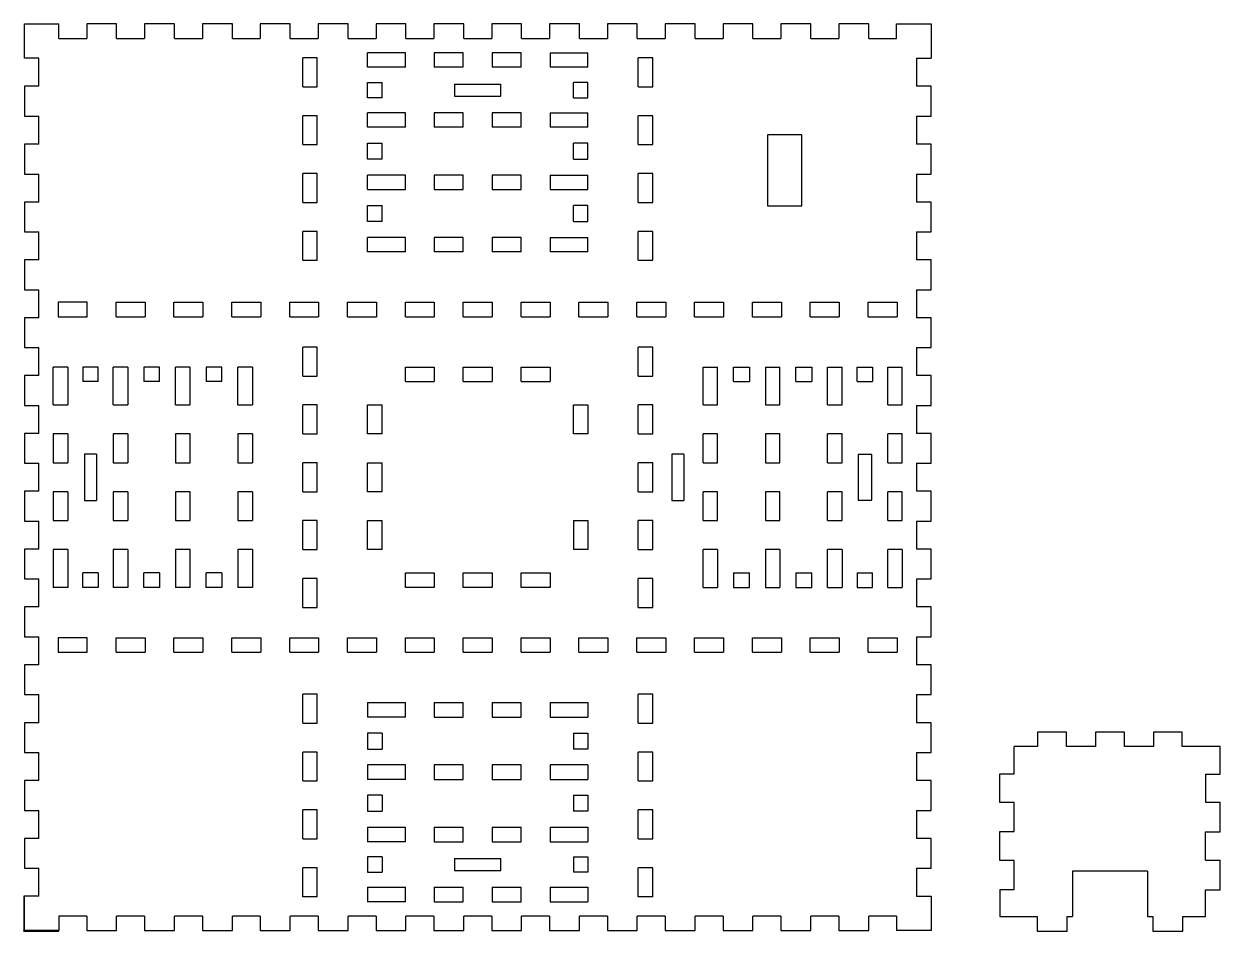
# Model space of a CAD drawing. Header units: millimetres. Extents: x -201 to 2280, y -214 to 290.
# Drawn here: x 748.9 to 1011.5, y -0.1 to 199 of the extents above; entities that cross this region are included whole.
import ezdxf

# ---------------------------------------------------------------- set-up
doc = ezdxf.new("R2010")
doc.units = ezdxf.units.MM

msp = doc.modelspace()

# ---------------------------------------------------------------- linework, layer by layer
for p, q in [((748.97, 191.5), (748.97, 199.05)), ((748.97, 199.05), (756.53, 199.05)), ((756.53, 195.87), (756.53, 199.05)), ((769.23, 199.05), (762.67, 199.05)), ((762.67, 199.05), (762.67, 195.87)), ((769.23, 195.87), (769.23, 199.05)), ((781.93, 199.05), (775.37, 199.05)), ((775.37, 199.05), (775.37, 195.87)), ((781.93, 195.87), (781.93, 199.05)), ((794.63, 199.05), (788.07, 199.05)), ((788.07, 199.05), (788.07, 195.87)), ((794.63, 195.87), (794.63, 199.05)), ((807.33, 199.05), (800.77, 199.05)), ((800.77, 199.05), (800.77, 195.87)), ((807.33, 195.87), (807.33, 199.05)), ((820.03, 199.05), (813.47, 199.05)), ((813.47, 199.05), (813.47, 195.87)), ((820.03, 195.87), (820.03, 199.05)), ((832.73, 199.05), (826.17, 199.05)), ((826.17, 199.05), (826.17, 195.87)), ((832.73, 195.87), (832.73, 199.05)), ((845.43, 199.05), (838.87, 199.05)), ((838.87, 199.05), (838.87, 195.87)), ((845.43, 195.87), (845.43, 199.05)), ((858.13, 199.05), (851.57, 199.05)), ((851.57, 199.05), (851.57, 195.87)), ((858.13, 195.87), (858.13, 199.05)), ((870.83, 199.05), (864.27, 199.05)), ((864.27, 199.05), (864.27, 195.87)), ((870.83, 195.87), (870.83, 199.05)), ((883.53, 199.05), (876.97, 199.05)), ((876.97, 199.05), (876.97, 195.87)), ((883.53, 195.87), (883.53, 199.05)), ((896.23, 199.05), (889.67, 199.05)), ((889.67, 199.05), (889.67, 195.87)), ((896.23, 195.87), (896.23, 199.05)), ((908.93, 199.05), (902.37, 199.05)), ((902.37, 199.05), (902.37, 195.87)), ((908.93, 195.87), (908.93, 199.05)), ((921.63, 199.05), (915.07, 199.05)), ((915.07, 199.05), (915.07, 195.87)), ((921.63, 195.87), (921.63, 199.05)), ((934.33, 199.05), (927.77, 199.05)), ((927.77, 199.05), (927.77, 195.87)), ((934.33, 195.87), (934.33, 199.05)), ((940.47, 195.87), (940.47, 199.05)), ((940.47, 199.05), (948.02, 199.05)), ((948.02, 199.05), (948.02, 191.5)), ((756.53, 195.87), (762.67, 195.87)), ((769.23, 195.87), (775.37, 195.87)), ((781.93, 195.87), (788.07, 195.87)), ((794.63, 195.87), (800.77, 195.87)), ((807.33, 195.87), (813.47, 195.87)), ((820.03, 195.87), (826.17, 195.87)), ((832.73, 195.87), (838.87, 195.87)), ((845.43, 195.87), (851.57, 195.87)), ((858.13, 195.87), (864.27, 195.87)), ((870.83, 195.87), (876.97, 195.87)), ((883.53, 195.87), (889.67, 195.87)), ((896.23, 195.87), (902.37, 195.87)), ((908.93, 195.87), (915.07, 195.87)), ((921.63, 195.87), (927.77, 195.87)), ((934.33, 195.87), (940.47, 195.87)), ((832.62, 192.7), (824.32, 192.7)), ((824.32, 189.52), (824.32, 192.7)), ((832.62, 189.52), (832.62, 192.7)), ((845.32, 192.7), (838.97, 192.7)), ((838.97, 192.7), (838.97, 189.52)), ((845.32, 189.52), (845.32, 192.7)), ((858.02, 192.7), (851.67, 192.7)), ((851.67, 192.7), (851.67, 189.52)), ((858.02, 189.52), (858.02, 192.7)), ((864.37, 192.7), (864.37, 189.52)), ((864.37, 192.7), (872.67, 192.7)), ((872.67, 189.52), (872.67, 192.7)), ((752.15, 191.5), (748.97, 191.5)), ((752.15, 185.35), (752.15, 191.5)), ((813.26, 191.6), (810.09, 191.6)), ((810.09, 185.25), (810.09, 191.6)), ((813.26, 185.25), (813.26, 191.6)), ((832.62, 189.52), (824.32, 189.52)), ((845.32, 189.52), (838.97, 189.52)), ((858.02, 189.52), (851.67, 189.52)), ((872.67, 189.52), (864.37, 189.52)), ((886.91, 191.6), (883.74, 191.6)), ((883.74, 185.25), (883.74, 191.6)), ((886.91, 185.25), (886.91, 191.6)), ((944.85, 191.5), (944.85, 185.35)), ((944.85, 191.5), (948.02, 191.5)), ((752.15, 185.35), (748.97, 185.35)), ((748.97, 185.35), (748.97, 178.8)), ((810.09, 185.25), (813.26, 185.25)), ((824.32, 182.86), (824.32, 186.19)), ((824.32, 186.19), (827.5, 186.19)), ((827.5, 182.86), (827.5, 186.19)), ((843.4, 185.82), (843.4, 183.22)), ((843.4, 185.82), (853.6, 185.82)), ((853.6, 183.22), (853.6, 185.82)), ((872.67, 186.19), (869.5, 186.19)), ((869.5, 182.86), (869.5, 186.19)), ((872.67, 182.86), (872.67, 186.19)), ((883.74, 185.25), (886.91, 185.25)), ((948.02, 185.35), (944.85, 185.35)), ((948.02, 178.8), (948.02, 185.35)), ((827.5, 182.86), (824.32, 182.86)), ((843.4, 183.22), (853.6, 183.22)), ((869.5, 182.86), (872.67, 182.86)), ((748.97, 178.8), (752.15, 178.8)), ((752.15, 172.65), (752.15, 178.8)), ((813.26, 178.9), (810.09, 178.9)), ((810.09, 172.55), (810.09, 178.9)), ((813.26, 172.55), (813.26, 178.9)), ((832.62, 179.52), (824.32, 179.52)), ((824.32, 176.35), (824.32, 179.52)), ((832.62, 176.35), (832.62, 179.52)), ((845.32, 179.52), (838.97, 179.52)), ((838.97, 179.52), (838.97, 176.35)), ((845.32, 176.35), (845.32, 179.52)), ((858.02, 179.52), (851.67, 179.52)), ((851.67, 179.52), (851.67, 176.35)), ((858.02, 176.35), (858.02, 179.52)), ((864.37, 179.52), (864.37, 176.35)), ((864.37, 179.52), (872.67, 179.52)), ((872.67, 176.35), (872.67, 179.52)), ((886.91, 178.9), (883.74, 178.9)), ((883.74, 172.55), (883.74, 178.9)), ((886.91, 172.55), (886.91, 178.9)), ((944.85, 178.8), (944.85, 172.65)), ((944.85, 178.8), (948.02, 178.8)), ((832.62, 176.35), (824.32, 176.35)), ((845.32, 176.35), (838.97, 176.35)), ((858.02, 176.35), (851.67, 176.35)), ((872.67, 176.35), (864.37, 176.35)), ((919.63, 174.71), (912.13, 174.71)), ((912.13, 174.71), (912.13, 159.11)), ((919.63, 159.11), (919.63, 174.71)), ((752.15, 172.65), (748.97, 172.65)), ((748.97, 172.65), (748.97, 166.1)), ((810.09, 172.55), (813.26, 172.55)), ((824.32, 169.35), (824.32, 172.85)), ((824.32, 172.85), (827.5, 172.85)), ((827.5, 169.35), (827.5, 172.85)), ((872.67, 172.85), (869.5, 172.85)), ((869.5, 169.35), (869.5, 172.85)), ((872.67, 169.35), (872.67, 172.85)), ((883.74, 172.55), (886.91, 172.55)), ((948.02, 172.65), (944.85, 172.65)), ((948.02, 166.1), (948.02, 172.65)), ((827.5, 169.35), (824.32, 169.35)), ((869.5, 169.35), (872.67, 169.35)), ((748.97, 166.1), (752.15, 166.1)), ((752.15, 159.95), (752.15, 166.1)), ((813.26, 166.2), (810.09, 166.2)), ((810.09, 159.85), (810.09, 166.2)), ((813.26, 159.85), (813.26, 166.2)), ((832.62, 165.85), (824.32, 165.85)), ((824.32, 162.67), (824.32, 165.85)), ((832.62, 162.67), (832.62, 165.85)), ((845.32, 165.85), (838.97, 165.85)), ((838.97, 165.85), (838.97, 162.67)), ((845.32, 162.67), (845.32, 165.85)), ((858.02, 165.85), (851.67, 165.85)), ((851.67, 165.85), (851.67, 162.67)), ((858.02, 162.67), (858.02, 165.85)), ((864.37, 165.85), (864.37, 162.67)), ((864.37, 165.85), (872.67, 165.85)), ((872.67, 162.67), (872.67, 165.85)), ((886.91, 166.2), (883.74, 166.2)), ((883.74, 159.85), (883.74, 166.2)), ((886.91, 159.85), (886.91, 166.2)), ((944.85, 166.1), (944.85, 159.95)), ((944.85, 166.1), (948.02, 166.1)), ((824.32, 162.67), (832.62, 162.67)), ((838.97, 162.67), (845.32, 162.67)), ((851.67, 162.67), (858.02, 162.67)), ((864.37, 162.67), (872.67, 162.67)), ((752.15, 159.95), (748.97, 159.95)), ((748.97, 159.95), (748.97, 153.4)), ((810.09, 159.85), (813.26, 159.85)), ((824.32, 155.67), (824.32, 159.17)), ((824.32, 159.17), (827.5, 159.17)), ((827.5, 155.67), (827.5, 159.17)), ((872.67, 159.17), (869.5, 159.17)), ((869.5, 155.67), (869.5, 159.17)), ((872.67, 155.67), (872.67, 159.17)), ((883.74, 159.85), (886.91, 159.85)), ((912.13, 159.11), (919.63, 159.11)), ((948.02, 159.95), (944.85, 159.95)), ((948.02, 153.4), (948.02, 159.95)), ((827.5, 155.67), (824.32, 155.67)), ((869.5, 155.67), (872.67, 155.67)), ((748.97, 153.4), (752.15, 153.4)), ((752.15, 147.25), (752.15, 153.4)), ((813.26, 153.5), (810.09, 153.5)), ((810.09, 147.15), (810.09, 153.5)), ((813.26, 147.15), (813.26, 153.5)), ((886.91, 153.5), (883.74, 153.5)), ((883.74, 147.15), (883.74, 153.5)), ((886.91, 147.15), (886.91, 153.5)), ((944.85, 153.4), (944.85, 147.25)), ((944.85, 153.4), (948.02, 153.4)), ((832.62, 152.17), (824.32, 152.17)), ((824.32, 149), (824.32, 152.17)), ((832.62, 149), (832.62, 152.17)), ((845.32, 152.17), (838.97, 152.17)), ((838.97, 152.17), (838.97, 149)), ((845.32, 149), (845.32, 152.17)), ((858.02, 152.17), (851.67, 152.17)), ((851.67, 152.17), (851.67, 149)), ((858.02, 149), (858.02, 152.17)), ((864.37, 152.17), (864.37, 149)), ((864.37, 152.17), (872.67, 152.17)), ((872.67, 149), (872.67, 152.17)), ((752.15, 147.25), (748.97, 147.25)), ((748.97, 147.25), (748.97, 140.7)), ((810.09, 147.15), (813.26, 147.15)), ((832.62, 149), (824.32, 149)), ((845.32, 149), (838.97, 149)), ((858.02, 149), (851.67, 149)), ((872.67, 149), (864.37, 149)), ((883.74, 147.15), (886.91, 147.15)), ((948.02, 147.25), (944.85, 147.25)), ((948.02, 140.7), (948.02, 147.25)), ((748.97, 140.7), (752.15, 140.7)), ((752.15, 134.55), (752.15, 140.7)), ((944.85, 140.7), (944.85, 134.55)), ((944.85, 140.7), (948.02, 140.7)), ((762.77, 137.94), (756.42, 137.94)), ((756.42, 137.94), (756.42, 134.76)), ((762.77, 134.76), (762.77, 137.94)), ((769.12, 134.76), (769.12, 137.94)), ((769.12, 137.94), (775.47, 137.94)), ((775.47, 137.94), (775.47, 134.76)), ((781.82, 134.76), (781.82, 137.94)), ((781.82, 137.94), (788.17, 137.94)), ((788.17, 137.94), (788.17, 134.76)), ((794.52, 134.76), (794.52, 137.94)), ((794.52, 137.94), (800.87, 137.94)), ((800.87, 137.94), (800.87, 134.76)), ((807.22, 134.76), (807.22, 137.94)), ((807.22, 137.94), (813.57, 137.94)), ((813.57, 137.94), (813.57, 134.76)), ((819.92, 134.76), (819.92, 137.94)), ((819.92, 137.94), (826.27, 137.94)), ((826.27, 137.94), (826.27, 134.76)), ((832.62, 134.76), (832.62, 137.94)), ((832.62, 137.94), (838.97, 137.94)), ((838.97, 137.94), (838.97, 134.76)), ((845.32, 134.76), (845.32, 137.94)), ((845.32, 137.94), (851.67, 137.94)), ((851.67, 137.94), (851.67, 134.76)), ((858.02, 134.76), (858.02, 137.94)), ((858.02, 137.94), (864.37, 137.94)), ((864.37, 137.94), (864.37, 134.76)), ((870.72, 134.76), (870.72, 137.94)), ((870.72, 137.94), (877.07, 137.94)), ((877.07, 137.94), (877.07, 134.76)), ((883.42, 134.76), (883.42, 137.94)), ((883.42, 137.94), (889.77, 137.94)), ((889.77, 137.94), (889.77, 134.76)), ((896.12, 134.76), (896.12, 137.94)), ((896.12, 137.94), (902.47, 137.94)), ((902.47, 137.94), (902.47, 134.76)), ((908.82, 134.76), (908.82, 137.94)), ((908.82, 137.94), (915.17, 137.94)), ((915.17, 137.94), (915.17, 134.76)), ((921.52, 134.76), (921.52, 137.94)), ((921.52, 137.94), (927.87, 137.94)), ((927.87, 137.94), (927.87, 134.76)), ((934.22, 134.76), (934.22, 137.94)), ((934.22, 137.94), (940.57, 137.94)), ((940.57, 137.94), (940.57, 134.76)), ((752.15, 134.55), (748.97, 134.55)), ((748.97, 134.55), (748.97, 128)), ((756.42, 134.76), (762.77, 134.76)), ((769.12, 134.76), (775.47, 134.76)), ((781.82, 134.76), (788.17, 134.76)), ((794.52, 134.76), (800.87, 134.76)), ((807.22, 134.76), (813.57, 134.76)), ((819.92, 134.76), (826.27, 134.76)), ((832.62, 134.76), (838.97, 134.76)), ((845.32, 134.76), (851.67, 134.76)), ((858.02, 134.76), (864.37, 134.76)), ((870.72, 134.76), (877.07, 134.76)), ((883.42, 134.76), (889.77, 134.76)), ((896.12, 134.76), (902.47, 134.76)), ((908.82, 134.76), (915.17, 134.76)), ((921.52, 134.76), (927.87, 134.76)), ((934.22, 134.76), (940.57, 134.76)), ((948.02, 134.55), (944.85, 134.55)), ((948.02, 128), (948.02, 134.55)), ((748.97, 128), (752.15, 128)), ((752.15, 121.85), (752.15, 128)), ((813.26, 128.1), (810.09, 128.1)), ((810.09, 121.75), (810.09, 128.1)), ((813.26, 121.75), (813.26, 128.1)), ((886.91, 128.1), (883.74, 128.1)), ((883.74, 121.75), (883.74, 128.1)), ((886.91, 121.75), (886.91, 128.1)), ((944.85, 128), (944.85, 121.85)), ((944.85, 128), (948.02, 128)), ((755.32, 115.4), (755.32, 123.7)), ((758.5, 123.7), (755.32, 123.7)), ((758.5, 123.7), (758.5, 115.4)), ((765.17, 123.7), (761.83, 123.7)), ((761.83, 123.7), (761.83, 120.52)), ((765.17, 120.52), (765.17, 123.7)), ((768.5, 115.4), (768.5, 123.7)), ((771.67, 123.7), (768.5, 123.7)), ((771.67, 123.7), (771.67, 115.4)), ((778.67, 123.7), (775.17, 123.7)), ((775.17, 123.7), (775.17, 120.52)), ((778.67, 120.52), (778.67, 123.7)), ((782.17, 115.4), (782.17, 123.7)), ((785.35, 123.7), (782.17, 123.7)), ((785.35, 115.4), (785.35, 123.7)), ((792.35, 123.7), (788.85, 123.7)), ((788.85, 123.7), (788.85, 120.52)), ((792.35, 120.52), (792.35, 123.7)), ((795.85, 115.4), (795.85, 123.7)), ((799.02, 123.7), (795.85, 123.7)), ((799.02, 123.7), (799.02, 115.4)), ((832.62, 120.52), (832.62, 123.7)), ((832.62, 123.7), (838.97, 123.7)), ((838.97, 123.7), (838.97, 120.52)), ((845.32, 120.52), (845.32, 123.7)), ((845.32, 123.7), (851.67, 123.7)), ((851.67, 123.7), (851.67, 120.52)), ((858.02, 120.52), (858.02, 123.7)), ((858.02, 123.7), (864.37, 123.7)), ((864.37, 123.7), (864.37, 120.52)), ((897.97, 115.4), (897.97, 123.7)), ((897.97, 123.7), (901.15, 123.7)), ((901.15, 115.4), (901.15, 123.7)), ((904.65, 120.52), (904.65, 123.7)), ((904.65, 123.7), (908.15, 123.7)), ((908.15, 123.7), (908.15, 120.52)), ((911.65, 123.7), (911.65, 115.4)), ((911.65, 123.7), (914.82, 123.7)), ((914.82, 115.4), (914.82, 123.7)), ((918.32, 120.52), (918.32, 123.7)), ((918.32, 123.7), (921.82, 123.7)), ((921.82, 123.7), (921.82, 120.52)), ((925.32, 115.4), (925.32, 123.7)), ((925.32, 123.7), (928.5, 123.7)), ((928.5, 115.4), (928.5, 123.7)), ((931.83, 120.52), (931.83, 123.7)), ((931.83, 123.7), (935.17, 123.7)), ((935.17, 123.7), (935.17, 120.52)), ((938.5, 115.4), (938.5, 123.7)), ((938.5, 123.7), (941.67, 123.7)), ((941.67, 115.4), (941.67, 123.7)), ((752.15, 121.85), (748.97, 121.85)), ((748.97, 121.85), (748.97, 115.3)), ((810.09, 121.75), (813.26, 121.75)), ((883.74, 121.75), (886.91, 121.75)), ((948.02, 121.85), (944.85, 121.85)), ((948.02, 115.3), (948.02, 121.85)), ((765.17, 120.52), (761.83, 120.52)), ((778.67, 120.52), (775.17, 120.52)), ((792.35, 120.52), (788.85, 120.52)), ((832.62, 120.52), (838.97, 120.52)), ((845.32, 120.52), (851.67, 120.52)), ((858.02, 120.52), (864.37, 120.52)), ((904.65, 120.52), (908.15, 120.52)), ((918.32, 120.52), (921.82, 120.52)), ((931.83, 120.52), (935.17, 120.52)), ((748.97, 115.3), (752.15, 115.3)), ((752.15, 109.15), (752.15, 115.3)), ((755.32, 115.4), (758.5, 115.4)), ((768.5, 115.4), (771.67, 115.4)), ((782.17, 115.4), (785.35, 115.4)), ((795.85, 115.4), (799.02, 115.4)), ((813.26, 115.4), (810.09, 115.4)), ((810.09, 109.05), (810.09, 115.4)), ((813.26, 109.05), (813.26, 115.4)), ((824.32, 109.05), (824.32, 115.4)), ((824.32, 115.4), (827.5, 115.4)), ((827.5, 109.05), (827.5, 115.4)), ((869.5, 115.4), (872.67, 115.4)), ((869.5, 109.05), (869.5, 115.4)), ((872.67, 115.4), (872.67, 109.05)), ((886.91, 115.4), (883.74, 115.4)), ((883.74, 109.05), (883.74, 115.4)), ((886.91, 109.05), (886.91, 115.4)), ((897.97, 115.4), (901.15, 115.4)), ((911.65, 115.4), (914.82, 115.4)), ((925.32, 115.4), (928.5, 115.4)), ((938.5, 115.4), (941.67, 115.4)), ((944.85, 115.3), (944.85, 109.15)), ((944.85, 115.3), (948.02, 115.3)), ((752.15, 109.15), (748.97, 109.15)), ((748.97, 109.15), (748.97, 102.6)), ((758.5, 109.05), (755.32, 109.05)), ((755.32, 109.05), (755.32, 102.7)), ((758.5, 109.05), (758.5, 102.7)), ((771.67, 109.05), (768.5, 109.05)), ((768.5, 109.05), (768.5, 102.7)), ((771.67, 109.05), (771.67, 102.7)), ((785.35, 109.05), (782.17, 109.05)), ((782.17, 109.05), (782.17, 102.7)), ((785.35, 102.7), (785.35, 109.05)), ((799.02, 109.05), (795.85, 109.05)), ((795.85, 109.05), (795.85, 102.7)), ((799.02, 109.05), (799.02, 102.7)), ((810.09, 109.05), (813.26, 109.05)), ((827.5, 109.05), (824.32, 109.05)), ((872.67, 109.05), (869.5, 109.05)), ((883.74, 109.05), (886.91, 109.05)), ((901.15, 109.05), (897.97, 109.05)), ((897.97, 102.7), (897.97, 109.05)), ((901.15, 102.7), (901.15, 109.05)), ((914.82, 109.05), (911.65, 109.05)), ((911.65, 109.05), (911.65, 102.7)), ((914.82, 102.7), (914.82, 109.05)), ((928.5, 109.05), (925.32, 109.05)), ((925.32, 102.7), (925.32, 109.05)), ((928.5, 102.7), (928.5, 109.05)), ((941.67, 109.05), (938.5, 109.05)), ((938.5, 102.7), (938.5, 109.05)), ((941.67, 102.7), (941.67, 109.05)), ((948.02, 109.15), (944.85, 109.15)), ((948.02, 102.6), (948.02, 109.15)), ((748.97, 102.6), (752.15, 102.6)), ((752.15, 96.45), (752.15, 102.6)), ((755.32, 102.7), (758.5, 102.7)), ((764.8, 104.62), (762.2, 104.62)), ((762.2, 104.62), (762.2, 94.42)), ((764.8, 104.62), (764.8, 94.42)), ((768.5, 102.7), (771.67, 102.7)), ((782.17, 102.7), (785.35, 102.7)), ((795.85, 102.7), (799.02, 102.7)), ((813.26, 102.7), (810.09, 102.7)), ((810.09, 96.35), (810.09, 102.7)), ((813.26, 96.35), (813.26, 102.7)), ((824.32, 96.35), (824.32, 102.7)), ((824.32, 102.7), (827.5, 102.7)), ((827.5, 96.35), (827.5, 102.7)), ((886.91, 102.7), (883.74, 102.7)), ((883.74, 96.35), (883.74, 102.7)), ((886.91, 96.35), (886.91, 102.7)), ((893.74, 104.62), (891.14, 104.62)), ((891.14, 104.62), (891.14, 94.42)), ((893.74, 104.62), (893.74, 94.42)), ((897.97, 102.7), (901.15, 102.7)), ((911.65, 102.7), (914.82, 102.7)), ((925.32, 102.7), (928.5, 102.7)), ((935, 104.52), (932, 104.52)), ((932, 104.52), (932, 94.52)), ((935, 94.52), (935, 104.52)), ((938.5, 102.7), (941.67, 102.7)), ((944.85, 102.6), (944.85, 96.45)), ((944.85, 102.6), (948.02, 102.6)), ((752.15, 96.45), (748.97, 96.45)), ((748.97, 96.45), (748.97, 89.9)), ((758.5, 96.35), (755.32, 96.35)), ((755.32, 96.35), (755.32, 90)), ((758.5, 96.35), (758.5, 90)), ((771.67, 96.35), (768.5, 96.35)), ((768.5, 96.35), (768.5, 90)), ((771.67, 96.35), (771.67, 90)), ((785.35, 96.35), (782.17, 96.35)), ((782.17, 96.35), (782.17, 90)), ((785.35, 90), (785.35, 96.35)), ((799.02, 96.35), (795.85, 96.35)), ((795.85, 96.35), (795.85, 90)), ((799.02, 96.35), (799.02, 90)), ((810.09, 96.35), (813.26, 96.35)), ((827.5, 96.35), (824.32, 96.35)), ((883.74, 96.35), (886.91, 96.35)), ((901.15, 96.35), (897.97, 96.35)), ((897.97, 90), (897.97, 96.35)), ((901.15, 90), (901.15, 96.35)), ((914.82, 96.35), (911.65, 96.35)), ((911.65, 96.35), (911.65, 90)), ((914.82, 90), (914.82, 96.35)), ((928.5, 96.35), (925.32, 96.35)), ((925.32, 90), (925.32, 96.35)), ((928.5, 90), (928.5, 96.35)), ((941.67, 96.35), (938.5, 96.35)), ((938.5, 90), (938.5, 96.35)), ((941.67, 90), (941.67, 96.35)), ((948.02, 96.45), (944.85, 96.45)), ((948.02, 89.9), (948.02, 96.45)), ((762.2, 94.42), (764.8, 94.42)), ((891.14, 94.42), (893.74, 94.42)), ((932, 94.52), (935, 94.52)), ((748.97, 89.9), (752.15, 89.9)), ((752.15, 83.75), (752.15, 89.9)), ((755.32, 90), (758.5, 90)), ((768.5, 90), (771.67, 90)), ((782.17, 90), (785.35, 90)), ((795.85, 90), (799.02, 90)), ((813.26, 90), (810.09, 90)), ((810.09, 83.65), (810.09, 90)), ((813.26, 83.65), (813.26, 90)), ((824.32, 83.65), (824.32, 90)), ((824.32, 90), (827.5, 90)), ((827.5, 83.65), (827.5, 90)), ((869.5, 90), (872.67, 90)), ((869.5, 90), (869.5, 83.65)), ((872.67, 90), (872.67, 83.65)), ((886.91, 90), (883.74, 90)), ((883.74, 83.65), (883.74, 90)), ((886.91, 83.65), (886.91, 90)), ((897.97, 90), (901.15, 90)), ((911.65, 90), (914.82, 90)), ((925.32, 90), (928.5, 90)), ((938.5, 90), (941.67, 90)), ((944.85, 89.9), (944.85, 83.75)), ((944.85, 89.9), (948.02, 89.9)), ((752.15, 83.75), (748.97, 83.75)), ((748.97, 83.75), (748.97, 77.2)), ((758.5, 83.65), (755.32, 83.65)), ((755.32, 83.65), (755.32, 75.35)), ((758.5, 83.65), (758.5, 75.35)), ((771.67, 83.65), (768.5, 83.65)), ((768.5, 83.65), (768.5, 75.35)), ((771.67, 83.65), (771.67, 75.35)), ((785.35, 83.65), (782.17, 83.65)), ((782.17, 83.65), (782.17, 75.35)), ((785.35, 75.35), (785.35, 83.65)), ((799.02, 83.65), (795.85, 83.65)), ((795.85, 83.65), (795.85, 75.35)), ((799.02, 83.65), (799.02, 75.35)), ((810.09, 83.65), (813.26, 83.65)), ((827.5, 83.65), (824.32, 83.65)), ((872.67, 83.65), (869.5, 83.65)), ((883.74, 83.65), (886.91, 83.65)), ((901.15, 83.65), (897.97, 83.65)), ((897.97, 75.35), (897.97, 83.65)), ((901.15, 83.65), (901.15, 75.35)), ((914.82, 83.65), (911.65, 83.65)), ((911.65, 83.65), (911.65, 75.35)), ((914.82, 83.65), (914.82, 75.35)), ((928.5, 83.65), (925.32, 83.65)), ((925.32, 75.35), (925.32, 83.65)), ((928.5, 83.65), (928.5, 75.35)), ((941.67, 83.65), (938.5, 83.65)), ((938.5, 75.35), (938.5, 83.65)), ((941.67, 83.65), (941.67, 75.35)), ((948.02, 83.75), (944.85, 83.75)), ((948.02, 77.2), (948.02, 83.75)), ((748.97, 77.2), (752.15, 77.2)), ((752.15, 71.05), (752.15, 77.2)), ((761.83, 75.35), (761.83, 78.52)), ((765.17, 78.52), (761.83, 78.52)), ((765.17, 78.52), (765.17, 75.35)), ((775.17, 75.35), (775.17, 78.52)), ((778.67, 78.52), (775.17, 78.52)), ((778.67, 78.52), (778.67, 75.35)), ((788.85, 75.35), (788.85, 78.52)), ((792.35, 78.52), (788.85, 78.52)), ((792.35, 78.52), (792.35, 75.35)), ((813.26, 77.3), (810.09, 77.3)), ((810.09, 70.95), (810.09, 77.3)), ((813.26, 70.95), (813.26, 77.3)), ((832.62, 75.35), (832.62, 78.52)), ((832.62, 78.52), (838.97, 78.52)), ((838.97, 78.52), (838.97, 75.35)), ((845.32, 75.35), (845.32, 78.52)), ((845.32, 78.52), (851.67, 78.52)), ((851.67, 78.52), (851.67, 75.35)), ((858.02, 75.35), (858.02, 78.52)), ((858.02, 78.52), (864.37, 78.52)), ((864.37, 78.52), (864.37, 75.35)), ((886.91, 77.3), (883.74, 77.3)), ((883.74, 70.95), (883.74, 77.3)), ((886.91, 70.95), (886.91, 77.3)), ((904.65, 78.52), (904.65, 75.35)), ((904.65, 78.52), (908.15, 78.52)), ((908.15, 75.35), (908.15, 78.52)), ((918.32, 78.52), (918.32, 75.35)), ((918.32, 78.52), (921.82, 78.52)), ((921.82, 75.35), (921.82, 78.52)), ((931.83, 78.52), (931.83, 75.35)), ((931.83, 78.52), (935.17, 78.52)), ((935.17, 75.35), (935.17, 78.52)), ((944.85, 77.2), (944.85, 71.05)), ((944.85, 77.2), (948.02, 77.2)), ((758.5, 75.35), (755.32, 75.35)), ((765.17, 75.35), (761.83, 75.35)), ((771.67, 75.35), (768.5, 75.35)), ((778.67, 75.35), (775.17, 75.35)), ((785.35, 75.35), (782.17, 75.35)), ((792.35, 75.35), (788.85, 75.35)), ((799.02, 75.35), (795.85, 75.35)), ((838.97, 75.35), (832.62, 75.35)), ((851.67, 75.35), (845.32, 75.35)), ((864.37, 75.35), (858.02, 75.35)), ((897.97, 75.35), (901.15, 75.35)), ((904.65, 75.35), (908.15, 75.35)), ((911.65, 75.35), (914.82, 75.35)), ((918.32, 75.35), (921.82, 75.35)), ((925.32, 75.35), (928.5, 75.35)), ((931.83, 75.35), (935.17, 75.35)), ((938.5, 75.35), (941.67, 75.35)), ((752.15, 71.05), (748.97, 71.05)), ((748.97, 71.05), (748.97, 64.5)), ((810.09, 70.95), (813.26, 70.95)), ((883.74, 70.95), (886.91, 70.95)), ((948.02, 71.05), (944.85, 71.05)), ((948.02, 64.5), (948.02, 71.05)), ((748.97, 64.5), (752.15, 64.5)), ((752.15, 58.35), (752.15, 64.5)), ((762.77, 64.29), (756.42, 64.29)), ((756.42, 64.29), (756.42, 61.11)), ((762.77, 61.11), (762.77, 64.29)), ((769.12, 61.11), (769.12, 64.29)), ((769.12, 64.29), (775.47, 64.29)), ((775.47, 64.29), (775.47, 61.11)), ((781.82, 61.11), (781.82, 64.29)), ((781.82, 64.29), (788.17, 64.29)), ((788.17, 64.29), (788.17, 61.11)), ((794.52, 61.11), (794.52, 64.29)), ((794.52, 64.29), (800.87, 64.29)), ((800.87, 64.29), (800.87, 61.11)), ((807.22, 61.11), (807.22, 64.29)), ((807.22, 64.29), (813.57, 64.29)), ((813.57, 64.29), (813.57, 61.11)), ((819.92, 61.11), (819.92, 64.29)), ((819.92, 64.29), (826.27, 64.29)), ((826.27, 64.29), (826.27, 61.11)), ((832.62, 61.11), (832.62, 64.29)), ((832.62, 64.29), (838.97, 64.29)), ((838.97, 64.29), (838.97, 61.11)), ((845.32, 61.11), (845.32, 64.29)), ((845.32, 64.29), (851.67, 64.29)), ((851.67, 64.29), (851.67, 61.11)), ((858.02, 61.11), (858.02, 64.29)), ((858.02, 64.29), (864.37, 64.29)), ((864.37, 64.29), (864.37, 61.11)), ((870.72, 61.11), (870.72, 64.29)), ((870.72, 64.29), (877.07, 64.29)), ((877.07, 64.29), (877.07, 61.11)), ((883.42, 61.11), (883.42, 64.29)), ((883.42, 64.29), (889.77, 64.29)), ((889.77, 64.29), (889.77, 61.11)), ((896.12, 61.11), (896.12, 64.29)), ((896.12, 64.29), (902.47, 64.29)), ((902.47, 64.29), (902.47, 61.11)), ((908.82, 61.11), (908.82, 64.29)), ((908.82, 64.29), (915.17, 64.29)), ((915.17, 64.29), (915.17, 61.11)), ((921.52, 61.11), (921.52, 64.29)), ((921.52, 64.29), (927.87, 64.29)), ((927.87, 64.29), (927.87, 61.11)), ((934.22, 61.11), (934.22, 64.29)), ((934.22, 64.29), (940.57, 64.29)), ((940.57, 64.29), (940.57, 61.11)), ((944.85, 64.5), (944.85, 58.35)), ((944.85, 64.5), (948.02, 64.5)), ((756.42, 61.11), (762.77, 61.11)), ((769.12, 61.11), (775.47, 61.11)), ((781.82, 61.11), (788.17, 61.11)), ((794.52, 61.11), (800.87, 61.11)), ((807.22, 61.11), (813.57, 61.11)), ((819.92, 61.11), (826.27, 61.11)), ((832.62, 61.11), (838.97, 61.11)), ((845.32, 61.11), (851.67, 61.11)), ((858.02, 61.11), (864.37, 61.11)), ((870.72, 61.11), (877.07, 61.11)), ((883.42, 61.11), (889.77, 61.11)), ((896.12, 61.11), (902.47, 61.11)), ((908.82, 61.11), (915.17, 61.11)), ((921.52, 61.11), (927.87, 61.11)), ((934.22, 61.11), (940.57, 61.11)), ((752.15, 58.35), (748.97, 58.35)), ((748.97, 58.35), (748.97, 51.8)), ((948.02, 58.35), (944.85, 58.35)), ((948.02, 51.8), (948.02, 58.35)), ((748.97, 51.8), (752.15, 51.8)), ((752.15, 45.65), (752.15, 51.8)), ((813.26, 51.9), (810.09, 51.9)), ((810.09, 45.55), (810.09, 51.9)), ((813.26, 45.55), (813.26, 51.9)), ((824.32, 50.05), (832.62, 50.05)), ((824.32, 50.05), (824.32, 46.87)), ((832.62, 46.87), (832.62, 50.05)), ((838.97, 50.05), (838.97, 46.87)), ((838.97, 50.05), (845.32, 50.05)), ((845.32, 46.87), (845.32, 50.05)), ((851.67, 50.05), (851.67, 46.87)), ((851.67, 50.05), (858.02, 50.05)), ((858.02, 46.87), (858.02, 50.05)), ((864.37, 50.05), (864.37, 46.87)), ((864.37, 50.05), (872.67, 50.05)), ((872.67, 50.05), (872.67, 46.87)), ((886.91, 51.9), (883.74, 51.9)), ((883.74, 45.55), (883.74, 51.9)), ((886.91, 45.55), (886.91, 51.9)), ((944.85, 51.8), (944.85, 45.65)), ((944.85, 51.8), (948.02, 51.8)), ((752.15, 45.65), (748.97, 45.65)), ((748.97, 45.65), (748.97, 39.1)), ((810.09, 45.55), (813.26, 45.55)), ((832.62, 46.87), (824.32, 46.87)), ((838.97, 46.87), (845.32, 46.87)), ((851.67, 46.87), (858.02, 46.87)), ((864.37, 46.87), (872.67, 46.87)), ((883.74, 45.55), (886.91, 45.55)), ((948.02, 45.65), (944.85, 45.65)), ((948.02, 39.1), (948.02, 45.65)), ((827.5, 43.37), (824.32, 43.37)), ((824.32, 43.37), (824.32, 39.87)), ((827.5, 43.37), (827.5, 39.87)), ((869.5, 43.37), (872.67, 43.37)), ((869.5, 43.37), (869.5, 39.87)), ((872.67, 43.37), (872.67, 39.87)), ((977.78, 43.6), (971.43, 43.6)), ((971.43, 43.6), (971.43, 40.42)), ((977.78, 40.42), (977.78, 43.6)), ((990.48, 43.6), (984.13, 43.6)), ((984.13, 43.6), (984.13, 40.42)), ((990.48, 40.42), (990.48, 43.6)), ((1003.18, 43.6), (996.83, 43.6)), ((996.83, 43.6), (996.83, 40.42)), ((1003.18, 40.42), (1003.18, 43.6)), ((824.32, 39.87), (827.5, 39.87)), ((872.67, 39.87), (869.5, 39.87)), ((966.3, 34.45), (966.3, 40.42)), ((971.43, 40.42), (966.3, 40.42)), ((984.13, 40.42), (977.78, 40.42)), ((996.83, 40.42), (990.48, 40.42)), ((1011.48, 40.42), (1003.18, 40.42)), ((1011.48, 40.42), (1003.18, 40.42)), ((1011.48, 34.35), (1011.48, 40.42)), ((748.97, 39.1), (752.15, 39.1)), ((752.15, 32.95), (752.15, 39.1)), ((813.26, 39.2), (810.09, 39.2)), ((810.09, 32.85), (810.09, 39.2)), ((813.26, 32.85), (813.26, 39.2)), ((886.91, 39.2), (883.74, 39.2)), ((883.74, 32.85), (883.74, 39.2)), ((886.91, 32.85), (886.91, 39.2)), ((944.85, 39.1), (944.85, 32.95)), ((944.85, 39.1), (948.02, 39.1)), ((832.62, 36.37), (824.32, 36.37)), ((824.32, 36.37), (824.32, 33.2)), ((832.62, 33.2), (832.62, 36.37)), ((838.97, 36.37), (838.97, 33.2)), ((845.32, 36.37), (838.97, 36.37)), ((845.32, 33.2), (845.32, 36.37)), ((851.67, 36.37), (851.67, 33.2)), ((858.02, 36.37), (851.67, 36.37)), ((858.02, 33.2), (858.02, 36.37)), ((864.37, 36.37), (864.37, 33.2)), ((872.67, 36.37), (864.37, 36.37)), ((872.67, 36.37), (872.67, 33.2)), ((963.13, 28.1), (963.13, 34.45)), ((963.13, 34.45), (966.3, 34.45)), ((1008.3, 34.35), (1008.3, 28.2)), ((1008.3, 34.35), (1011.48, 34.35)), ((752.15, 32.95), (748.97, 32.95)), ((748.97, 32.95), (748.97, 26.4)), ((810.09, 32.85), (813.26, 32.85)), ((832.62, 33.2), (824.32, 33.2)), ((838.97, 33.2), (845.32, 33.2)), ((851.67, 33.2), (858.02, 33.2)), ((864.37, 33.2), (872.67, 33.2)), ((883.74, 32.85), (886.91, 32.85)), ((948.02, 32.95), (944.85, 32.95)), ((948.02, 26.4), (948.02, 32.95)), ((827.5, 29.7), (824.32, 29.7)), ((824.32, 29.7), (824.32, 26.2)), ((827.5, 29.7), (827.5, 26.2)), ((869.5, 29.7), (872.67, 29.7)), ((869.5, 29.7), (869.5, 26.2)), ((872.67, 29.7), (872.67, 26.2)), ((748.97, 26.4), (752.15, 26.4)), ((752.15, 20.25), (752.15, 26.4)), ((813.26, 26.5), (810.09, 26.5)), ((810.09, 20.15), (810.09, 26.5)), ((813.26, 20.15), (813.26, 26.5)), ((886.91, 26.5), (883.74, 26.5)), ((883.74, 20.15), (883.74, 26.5)), ((886.91, 20.15), (886.91, 26.5)), ((944.85, 26.4), (944.85, 20.25)), ((944.85, 26.4), (948.02, 26.4)), ((966.3, 28.1), (963.13, 28.1)), ((966.3, 21.75), (966.3, 28.1)), ((1008.3, 28.2), (1011.48, 28.2)), ((1011.48, 21.65), (1011.48, 28.2)), ((824.32, 26.2), (827.5, 26.2)), ((872.67, 26.2), (869.5, 26.2)), ((824.32, 22.7), (832.62, 22.7)), ((824.32, 22.7), (824.32, 19.52)), ((832.62, 19.52), (832.62, 22.7)), ((838.97, 22.7), (838.97, 19.52)), ((838.97, 22.7), (845.32, 22.7)), ((845.32, 19.52), (845.32, 22.7)), ((851.67, 22.7), (851.67, 19.52)), ((851.67, 22.7), (858.02, 22.7)), ((858.02, 19.52), (858.02, 22.7)), ((864.37, 22.7), (864.37, 19.52)), ((864.37, 22.7), (872.67, 22.7)), ((872.67, 22.7), (872.67, 19.52)), ((963.13, 15.4), (963.13, 21.75)), ((963.13, 21.75), (966.3, 21.75)), ((1008.3, 15.5), (1008.3, 21.65)), ((1008.3, 21.65), (1011.48, 21.65)), ((752.15, 20.25), (748.97, 20.25)), ((748.97, 20.25), (748.97, 13.7)), ((810.09, 20.15), (813.26, 20.15)), ((832.62, 19.52), (824.32, 19.52)), ((838.97, 19.52), (845.32, 19.52)), ((851.67, 19.52), (858.02, 19.52)), ((864.37, 19.52), (872.67, 19.52)), ((883.74, 20.15), (886.91, 20.15)), ((948.02, 20.25), (944.85, 20.25)), ((948.02, 13.7), (948.02, 20.25)), ((827.5, 16.19), (824.32, 16.19)), ((824.32, 16.19), (824.32, 12.86)), ((827.5, 16.19), (827.5, 12.86)), ((843.4, 15.82), (843.4, 13.22)), ((843.4, 15.82), (853.6, 15.82)), ((853.6, 13.22), (853.6, 15.82)), ((869.5, 16.19), (872.67, 16.19)), ((869.5, 16.19), (869.5, 12.86)), ((872.67, 16.19), (872.67, 12.86)), ((748.97, 13.7), (752.15, 13.7)), ((752.15, 7.55), (752.15, 13.7)), ((813.26, 13.8), (810.09, 13.8)), ((810.09, 7.45), (810.09, 13.8)), ((813.26, 7.45), (813.26, 13.8)), ((843.4, 13.22), (853.6, 13.22)), ((886.91, 13.8), (883.74, 13.8)), ((883.74, 7.45), (883.74, 13.8)), ((886.91, 7.45), (886.91, 13.8)), ((944.85, 13.7), (944.85, 7.55)), ((944.85, 13.7), (948.02, 13.7)), ((966.3, 15.4), (963.13, 15.4)), ((966.3, 9.05), (966.3, 15.4)), ((1008.3, 15.5), (1011.48, 15.5)), ((1011.48, 8.95), (1011.48, 15.5)), ((824.32, 12.86), (827.5, 12.86)), ((872.67, 12.86), (869.5, 12.86)), ((995.55, 13.07), (979.05, 13.07)), ((979.05, 13.07), (979.05, 3.07)), ((995.55, 13.07), (995.55, 3.07)), ((824.32, 9.52), (832.62, 9.52)), ((824.32, 9.52), (824.32, 6.35)), ((832.62, 6.35), (832.62, 9.52)), ((838.97, 9.52), (838.97, 6.35)), ((838.97, 9.52), (845.32, 9.52)), ((845.32, 6.35), (845.32, 9.52)), ((851.67, 9.52), (851.67, 6.35)), ((851.67, 9.52), (858.02, 9.52)), ((858.02, 6.35), (858.02, 9.52)), ((864.37, 9.52), (864.37, 6.35)), ((864.37, 9.52), (872.67, 9.52)), ((872.67, 9.52), (872.67, 6.35)), ((963.13, 9.05), (966.3, 9.05)), ((963.13, 9.05), (963.13, 3.07)), ((1008.3, 3.07), (1008.3, 8.95)), ((1008.3, 8.95), (1011.48, 8.95)), ((748.97, 7.55), (748.87, 7.55)), ((748.87, 7.55), (748.87, 0)), ((752.15, 7.55), (748.97, 7.55)), ((748.97, 0), (748.97, 7.55)), ((813.26, 7.45), (810.09, 7.45)), ((832.62, 6.35), (824.32, 6.35)), ((838.97, 6.35), (845.32, 6.35)), ((851.67, 6.35), (858.02, 6.35)), ((864.37, 6.35), (872.67, 6.35)), ((886.91, 7.45), (883.74, 7.45)), ((944.85, 7.55), (948.02, 7.55)), ((948.02, 7.55), (948.02, 0)), ((762.67, 3.17), (756.53, 3.17)), ((756.53, 3.17), (756.53, 0)), ((762.67, 3.17), (762.67, 0)), ((775.37, 3.17), (769.23, 3.17)), ((769.23, 0), (769.23, 3.17)), ((775.37, 3.17), (775.37, 0)), ((788.07, 3.17), (781.93, 3.17)), ((781.93, 0), (781.93, 3.17)), ((788.07, 3.17), (788.07, 0)), ((800.77, 3.17), (794.63, 3.17)), ((794.63, 0), (794.63, 3.17)), ((800.77, 3.17), (800.77, 0)), ((813.47, 3.17), (807.33, 3.17)), ((807.33, 0), (807.33, 3.17)), ((813.47, 3.17), (813.47, 0)), ((826.17, 3.17), (820.03, 3.17)), ((820.03, 0), (820.03, 3.17)), ((826.17, 3.17), (826.17, 0)), ((838.87, 3.17), (832.73, 3.17)), ((832.73, 0), (832.73, 3.17)), ((838.87, 3.17), (838.87, 0)), ((851.57, 3.17), (845.43, 3.17)), ((845.43, 0), (845.43, 3.17)), ((851.57, 3.17), (851.57, 0)), ((864.27, 3.17), (858.13, 3.17)), ((858.13, 0), (858.13, 3.17)), ((864.27, 3.17), (864.27, 0)), ((876.97, 3.17), (870.83, 3.17)), ((870.83, 0), (870.83, 3.17)), ((876.97, 3.17), (876.97, 0)), ((889.67, 3.17), (883.53, 3.17)), ((883.53, 0), (883.53, 3.17)), ((889.67, 3.17), (889.67, 0)), ((902.37, 3.17), (896.23, 3.17)), ((896.23, 0), (896.23, 3.17)), ((902.37, 3.17), (902.37, 0)), ((915.07, 3.17), (908.93, 3.17)), ((908.93, 0), (908.93, 3.17)), ((915.07, 3.17), (915.07, 0)), ((927.77, 3.17), (921.63, 3.17)), ((921.63, 0), (921.63, 3.17)), ((927.77, 3.17), (927.77, 0)), ((940.47, 3.17), (934.33, 3.17)), ((934.33, 0), (934.33, 3.17)), ((940.47, 3.17), (940.47, 0)), ((963.13, 3.07), (971.32, 3.07)), ((971.32, 3.07), (971.32, -0.1)), ((977.88, 3.07), (979.05, 3.07)), ((977.88, -0.1), (977.88, 3.07)), ((995.55, 3.07), (996.72, 3.07)), ((996.72, 3.07), (996.72, -0.1)), ((1003.28, 3.07), (1008.3, 3.07)), ((1003.28, -0.1), (1003.28, 3.07)), ((748.87, -0.1), (748.87, 0)), ((748.87, -0.1), (756.42, -0.1)), ((756.53, 0), (748.97, 0)), ((756.42, -0.1), (756.53, -0.1)), ((762.67, 0), (769.23, 0)), ((775.37, 0), (781.93, 0)), ((788.07, 0), (794.63, 0)), ((800.77, 0), (807.33, 0)), ((813.47, 0), (820.03, 0)), ((826.17, 0), (832.73, 0)), ((838.87, 0), (845.43, 0)), ((851.57, 0), (858.13, 0)), ((864.27, 0), (870.83, 0)), ((876.97, 0), (883.53, 0)), ((889.67, 0), (896.23, 0)), ((902.37, 0), (908.93, 0)), ((915.07, 0), (921.63, 0)), ((927.77, 0), (934.33, 0)), ((948.02, 0), (940.47, 0)), ((971.32, -0.1), (977.88, -0.1)), ((996.72, -0.1), (1003.28, -0.1))]:
    msp.add_line(p, q)

doc.saveas('drawing.dxf')
